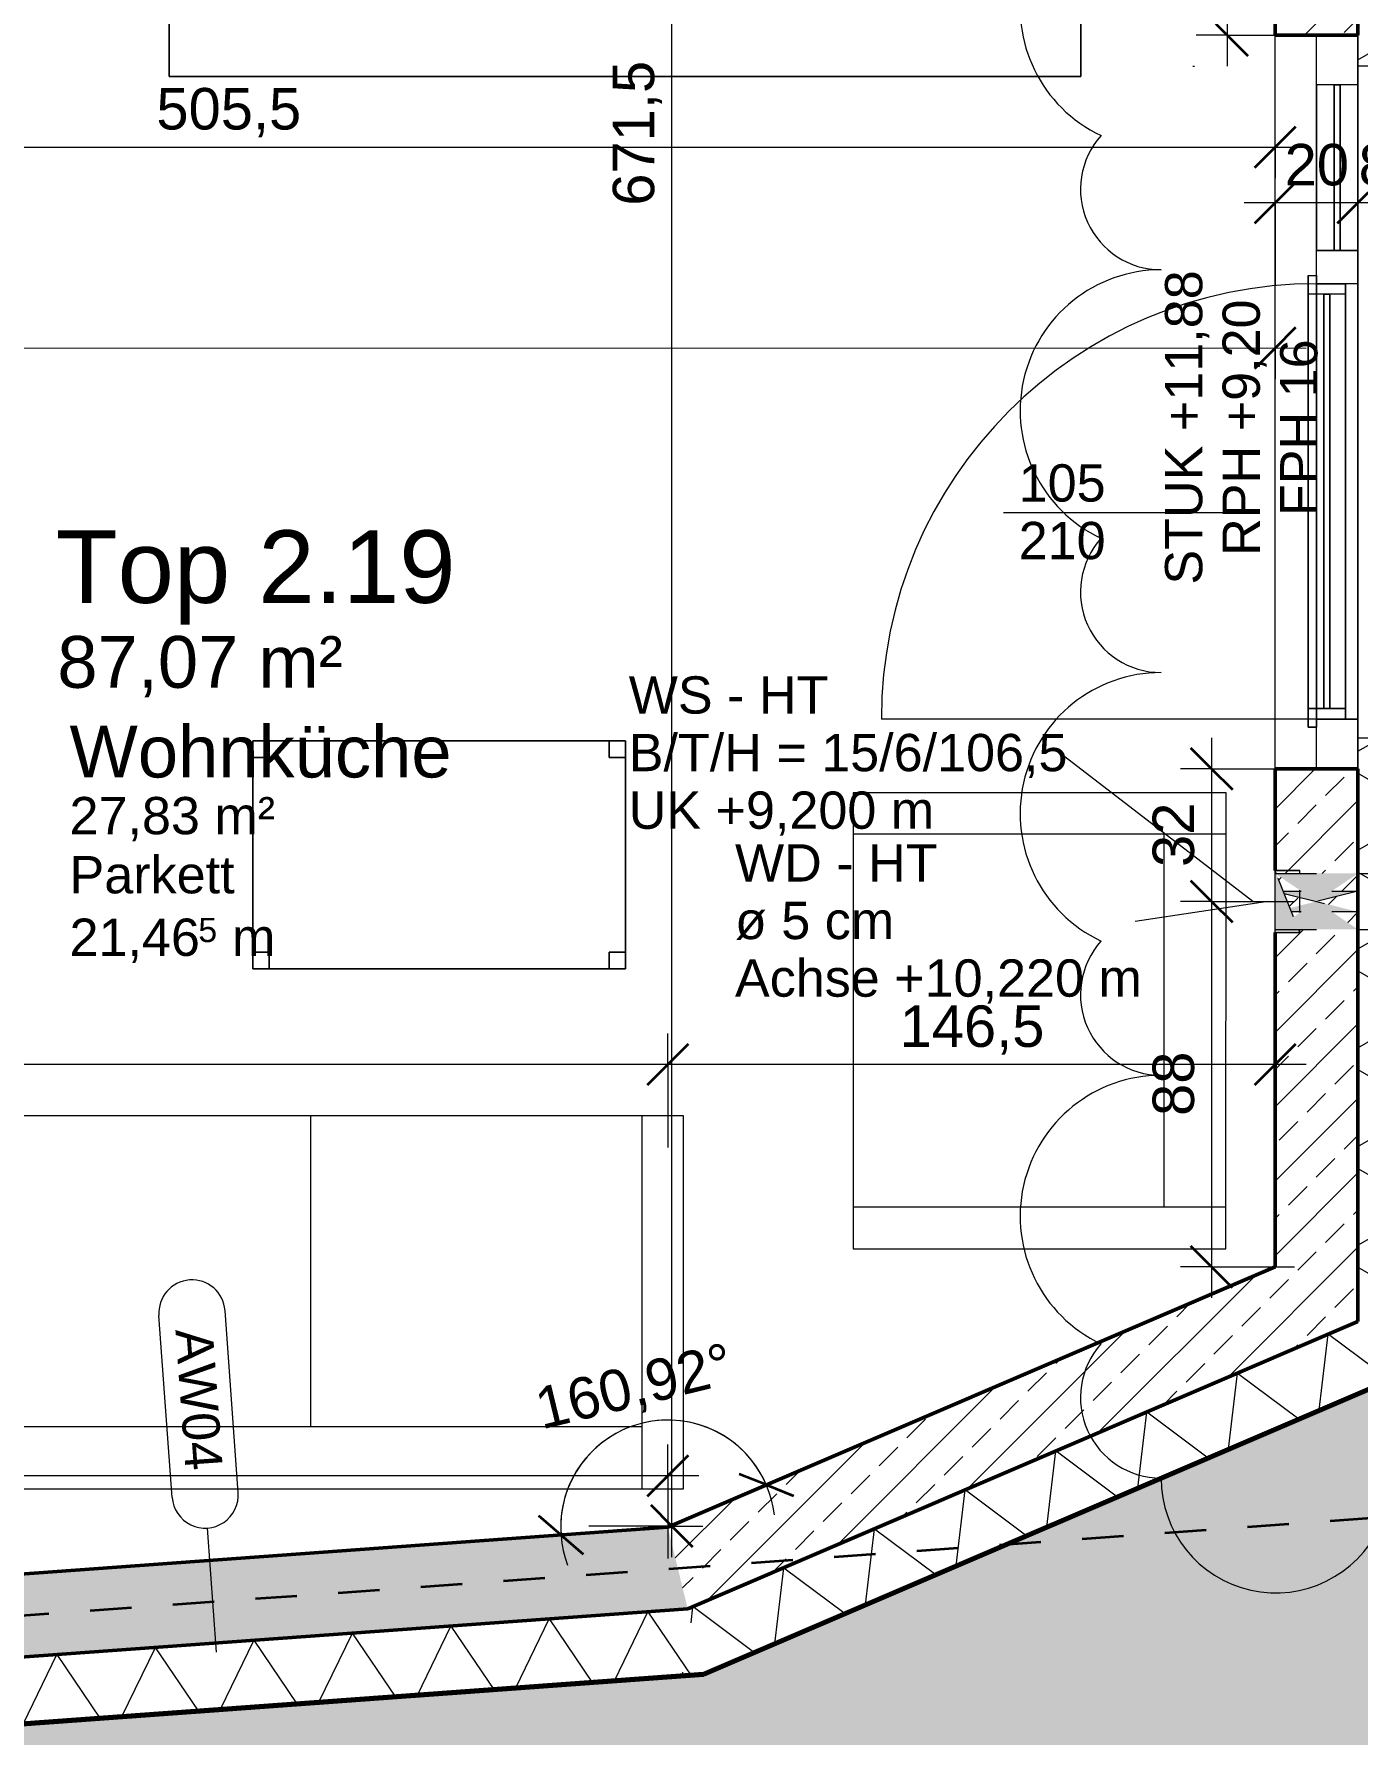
# Model space of a CAD drawing. Header units: metres. Extents: x -67.4 to -27.2, y 43.9 to 89.6.
# Drawn here: x -43.214 to -40.019, y 48.428 to 52.531 of the extents above; entities that cross this region are included whole.
import ezdxf

# ---------------------------------------------------------------- set-up
doc = ezdxf.new("R2010")
doc.units = ezdxf.units.M
doc.linetypes.add('Strich Punkt Mittel', pattern=[0.015875, 0.00635, -0.004763, 0, -0.004763])
doc.linetypes.add('Verdeckt', pattern=[0.003, 0.002, -0.001])
for name, color, linetype, lineweight in [('A-DETL-GENF_', 92, 'Continuous', 13), ('A-GLAZ-IDEN_', 152, 'Continuous', 9), ('A_2D', 7, 'Continuous', 13), ('A_Bemassung-50_', 4, 'Continuous', 9), ('A_Bemassung_', 4, 'Continuous', 9), ('A_Beschriftung_', 7, 'Continuous', 9), ('A_Decken', 8, 'Continuous', 13), ('A_Durchbruch', 7, 'Verdeckt', 5), ('A_Grundstuecksgrenze', 5, 'Continuous', 70), ('A_Moebel', 6, 'Continuous', 13), ('A_Raeume_', 7, 'Continuous', 5), ('A_Raeume_Beschriftung_', 7, 'Continuous', 9), ('A_Raster_', 1, 'Continuous', 9), ('A_Waende', 7, 'Continuous', 13), ('G-ANNO-REVC_', 71, 'Continuous', 9), ('M-EQPM', 50, 'Continuous', 5)]:
    doc.layers.add(name, color=color, linetype=linetype, lineweight=lineweight)
doc.styles.add('Arial_1', font='arial.ttf', dxfattribs={"height": 0.175})
doc.styles.add('Arial_2', font='arial.ttf', dxfattribs={"height": 0.09})
doc.styles.add('Arial_3', font='arial.ttf', dxfattribs={"height": 0.05849})
doc.styles.add('Arial_4', font='arial.ttf', dxfattribs={"height": 0.125})
doc.styles.add('Arial_5', font='arial.ttf', dxfattribs={"height": 0.1})
doc.dimstyles.new('WGA-Bemaßung_2', dxfattribs={"dimscale": 0.3048, "dimtxt": 0.102026, "dimasz": 0.328084, "dimexe": 0.246063, "dimexo": 0.246063, "dimgap": 0.04101, "dimtad": 1, "dimdec": 1, "dimlfac": 100, "dimrnd": 0.1, "dimdsep": 46, "dimtxsty": 'Arial_5', "dimblk1": 'OBLIQUE', "dimblk2": 'OBLIQUE', "dimsah": 1, "dimcen": 0.09, "dimdle": 0.246063, "dimazin": 2, "dimtfac": 1, "dimtdec": 4, "dimtix": 1, "dimtmove": 0, "dimatfit": 3, "dimfxl": 1, "dimtvp": 1, "dimtolj": 1, "dimtzin": 0, "dimarcsym": 2})
doc.dimstyles.new('WGA-Bemaßung_5', dxfattribs={"dimscale": 0.3048, "dimtxt": 0.102026, "dimasz": 0.328084, "dimexe": 0.246063, "dimexo": 0.0625, "dimgap": 0.04101, "dimtad": 1, "dimdec": 1, "dimlfac": 100, "dimrnd": 0.5, "dimdsep": 46, "dimtxsty": 'Arial_5', "dimblk1": 'OBLIQUE', "dimblk2": 'OBLIQUE', "dimsah": 1, "dimcen": 0.09, "dimdle": 0.246063, "dimazin": 2, "dimtfac": 1, "dimtdec": 4, "dimtix": 1, "dimtmove": 0, "dimatfit": 3, "dimfxl": 0.656168, "dimfxlon": 1, "dimtvp": 1, "dimtolj": 1, "dimtzin": 0, "dimarcsym": 2})
pattern_1 = [(45, (0, 0), (-0.08980256, 0.08980256), []), (45, (0.0898, 0), (-0.08980256, 0.08980256), [0.0635, -0.03175])]

# ---------------------------------------------------------------- blocks, each defined once
blk = doc.blocks.new('Moeb_Sofa - Sofa 180x90-1543569-263_PP_03DG_BT2')
at = {"layer": 'A_Moebel', "color": 8}
for p, q in [((0.9, 0.45), (-0.9, 0.45)), ((-0.9, 0.45), (-0.9, -0.45)), ((-0.8, 0.45), (-0.8, -0.45)), ((0.8, 0.45), (0.8, -0.45)), ((0.9, -0.45), (0.9, 0.45)), ((-0.8, 0.3), (0.8, 0.3)), ((0, 0.3), (0, -0.45)), ((-0.9, -0.45), (0.9, -0.45))]:
    blk.add_line(p, q, dxfattribs=at)
blk = doc.blocks.new('Moeb_Tisch - 900x550-V9-263_PP_03DG_BT2')
at = {"layer": 'A_Moebel', "color": 8}
for p, q in [((-0.6241, -0.8106), (-0.6241, 0.0894)), ((-0.6241, 0.0894), (-0.0741, 0.0894)), ((-0.5841, 0.0894), (-0.6241, 0.0894)), ((-0.6241, 0.0894), (-0.6241, 0.0494)), ((-0.6241, 0.0494), (-0.6241, 0.0894)), ((-0.6241, 0.0894), (-0.5841, 0.0894)), ((-0.0741, 0.0894), (-0.6241, 0.0894)), ((-0.6241, 0.0894), (-0.6241, -0.8106)), ((-0.6241, -0.8106), (-0.6241, 0.0894)), ((-0.6241, 0.0894), (-0.0741, 0.0894)), ((-0.5841, 0.0494), (-0.5841, 0.0894)), ((-0.5841, 0.0894), (-0.5841, 0.0494)), ((-0.0741, 0.0894), (-0.1141, 0.0894)), ((-0.1141, 0.0894), (-0.1141, 0.0494)), ((-0.1141, 0.0494), (-0.1141, 0.0894)), ((-0.1141, 0.0894), (-0.0741, 0.0894)), ((-0.0741, 0.0894), (-0.0741, -0.8106)), ((-0.0741, 0.0494), (-0.0741, 0.0894)), ((-0.0741, 0.0894), (-0.0741, 0.0494)), ((-0.0741, -0.8106), (-0.0741, 0.0894)), ((-0.0741, 0.0894), (-0.0741, -0.8106)), ((-0.6241, 0.0494), (-0.5841, 0.0494)), ((-0.5841, 0.0494), (-0.6241, 0.0494)), ((-0.1141, 0.0494), (-0.0741, 0.0494)), ((-0.0741, 0.0494), (-0.1141, 0.0494)), ((-0.6241, -0.7706), (-0.6241, -0.8106)), ((-0.5841, -0.7706), (-0.6241, -0.7706)), ((-0.6241, -0.7706), (-0.5841, -0.7706)), ((-0.6241, -0.8106), (-0.6241, -0.7706)), ((-0.5841, -0.8106), (-0.5841, -0.7706)), ((-0.5841, -0.7706), (-0.5841, -0.8106)), ((-0.0741, -0.7706), (-0.1141, -0.7706)), ((-0.1141, -0.7706), (-0.1141, -0.8106)), ((-0.1141, -0.8106), (-0.1141, -0.7706)), ((-0.1141, -0.7706), (-0.0741, -0.7706)), ((-0.0741, -0.8106), (-0.0741, -0.7706)), ((-0.0741, -0.7706), (-0.0741, -0.8106)), ((-0.0741, -0.8106), (-0.6241, -0.8106)), ((-0.6241, -0.8106), (-0.5841, -0.8106)), ((-0.5841, -0.8106), (-0.6241, -0.8106)), ((-0.6241, -0.8106), (-0.0741, -0.8106)), ((-0.0741, -0.8106), (-0.6241, -0.8106)), ((-0.1141, -0.8106), (-0.0741, -0.8106)), ((-0.0741, -0.8106), (-0.1141, -0.8106))]:
    blk.add_line(p, q, dxfattribs=at)
blk = doc.blocks.new('Moeb_Schrank - Sideboard_50cm-4305166-263_PP_03DG_BT2')
at = {"layer": 'A_Moebel', "color": 8}
for p, q in [((2.2, 0.6), (0, 0.6)), ((0, 0.6), (0, 0.04)), ((0, 0.04), (0, 0.6)), ((0, 0.6), (2.2, 0.6)), ((2.2, 0.04), (2.2, 0.6)), ((2.2, 0.6), (2.2, 0.04))]:
    blk.add_line(p, q, dxfattribs=at)
blk = doc.blocks.new('Moeb_Sofa - Sessel 110x90-1541597-263_PP_03DG_BT2')
at = {"layer": 'A_Moebel', "color": 8}
for p, q in [((0.55, 0.45), (-0.55, 0.45)), ((-0.55, 0.45), (-0.55, -0.45)), ((-0.45, 0.45), (-0.45, -0.45)), ((0.45, 0.45), (0.45, -0.45)), ((0.55, -0.45), (0.55, 0.45)), ((-0.45, 0.3), (0.45, 0.3)), ((-0.55, -0.45), (0.55, -0.45))]:
    blk.add_line(p, q, dxfattribs=at)
blk = doc.blocks.new('HLS_Rigol - 20x8cm-V64-263_PP_03DG_BT2')
at = {"layer": 'M-EQPM'}
h = blk.add_hatch(dxfattribs=at)
h.set_pattern_fill('FP_100', color=256, style=0, pattern_type=2)
h.set_pattern_definition([(270, (0, 0.6096), (0.04, 0), [])])
h.paths.add_polyline_path([(0, -0.095), (1.62, -0.095), (1.62, -0.06), (0, -0.06), (0, -0.0801)])
for p, q in [((0, 0.1), (1.62, 0.1)), ((0, 0.1), (1.62, 0.1)), ((0, -0.095), (0, -0.06)), ((1.62, -0.06), (1.62, -0.095)), ((0, -0.095), (1.62, -0.095)), ((0, -0.097), (0, -0.095)), ((0, -0.1), (0, -0.097)), ((0, -0.097), (1.62, -0.097)), ((0, -0.1), (1.62, -0.1)), ((0, -0.1), (1.62, -0.1)), ((1.62, -0.095), (1.62, -0.097)), ((1.62, -0.097), (1.62, -0.1))]:
    blk.add_line(p, q, dxfattribs=at)
blk = doc.blocks.new('Allg_Rollladenkasten - 0130x0270-10446602-263_PP_03DG_BT2')
at = {"layer": 'A_2D'}
for p, q in [((-0.81, -0.0793), (-0.81, -0.0743)), ((-0.81, -0.0743), (-0.805, -0.0743)), ((-0.81, -0.2043), (-0.81, -0.0793)), ((-0.805, -0.0743), (0.805, -0.0743)), ((0.805, -0.0743), (0.81, -0.0743)), ((0.81, -0.0743), (0.81, -0.2043)), ((-0.81, -0.2043), (0.805, -0.2043)), ((-0.81, -0.2043), (0.81, -0.2043)), ((-0.81, -0.2043), (-0.81, -0.2343)), ((0.805, -0.2043), (0.81, -0.2043)), ((0.81, -0.2343), (0.81, -0.2043)), ((0.81, -0.2343), (-0.81, -0.2343)), ((-0.81, -0.633), (-0.81, -0.629))]:
    blk.add_line(p, q, dxfattribs=at)
at = {"layer": 'A_Durchbruch'}
for p, q in [((-0.81, -0.0743), (-0.81, -0.2343)), ((0.81, -0.0743), (-0.81, -0.0743)), ((-0.805, -0.0793), (-0.805, -0.1993)), ((0.805, -0.0793), (-0.805, -0.0793)), ((0.805, -0.1993), (0.805, -0.0793)), ((0.81, -0.2343), (0.81, -0.0743)), ((-0.805, -0.1993), (0.805, -0.1993)), ((-0.81, -0.2343), (0.81, -0.2343)), ((-0.81, -0.2343), (0.81, -0.2343))]:
    blk.add_line(p, q, dxfattribs=at)
blk = doc.blocks.new('Allg_Nachströmöffnung1 - DN 135-V100-263_PP_03DG_BT2')
at = {"layer": 'A-DETL-GENF_', "linetype": 'Verdeckt', "lineweight": 5}
for points in [[(0.0575, -0.1), (0.125, 0), (0.0575, 0.0999), (0.0575, -0.088)], [(0.125, 0), (0.1925, -0.1), (0.1924, 0.0999), (0.1361, 0.0164)]]:
    blk.add_hatch(color=256, dxfattribs=at).paths.add_polyline_path(points)
at = {"layer": 'A_Durchbruch'}
for p, q in [((0.0575, 0.1), (0.0575, -0.26)), ((0.1925, 0.1), (0.1925, -0.26))]:
    blk.add_line(p, q, dxfattribs=at)
blk = doc.blocks.new('Allg_WD_rund - HKLS-11589836-263_PP_03DG_BT2')
at = {"layer": 'A-DETL-GENF_'}
h = blk.add_hatch(color=256, dxfattribs=at)
h.paths.add_polyline_path([(-0.035, 0), (-0.06, 0.1), (-0.06, 0.037)])
h.paths.add_polyline_path([(-0.035, 0), (-0.06, -0.037), (-0.06, -0.08), (-0.0544, -0.0778), (-0.0391, -0.0164)])
h = blk.add_hatch(color=256, dxfattribs=at)
h.paths.add_polyline_path([(-0.035, 0), (-0.0191, -0.0636), (-0.01, -0.06), (-0.01, -0.037), (-0.0239, -0.0164)])
h.paths.add_polyline_path([(-0.01, 0.1), (-0.035, 0), (-0.01, 0.037), (-0.01, 0.088)])
at = {"layer": 'A_Durchbruch'}
for p, q in [((-0.06, 0.1), (-0.0191, -0.0636)), ((-0.06, 0.037), (-0.06, 0.1)), ((-0.0544, -0.0778), (-0.01, 0.1)), ((-0.01, 0.1), (-0.01, 0.037)), ((-0.06, -0.08), (-0.06, -0.037)), ((-0.01, -0.037), (-0.01, -0.06))]:
    blk.add_line(p, q, dxfattribs=at)
blk = doc.blocks.new('Allg_WS1 - HKLS-11589573-263_PP_03DG_BT2')
at = {"layer": 'A-DETL-GENF_'}
h = blk.add_hatch(color=256, dxfattribs=at)
h.paths.add_polyline_path([(0.125, -0.0165), (0.1325, -0.0135), (0.1325, 0.0435), (0.125, 0.0434)])
h.paths.add_polyline_path([(0.2675, 0.0435), (0.2675, 0.0405), (0.275, 0.0435)])
h.paths.add_polyline_path([(0.1325, 0.0435), (0.1628, -0.0014), (0.2647, 0.0394), (0.2675, 0.0435), (0.1759, 0.0435)])
at = {"layer": 'A_2D'}
for p, q in [((0.125, 0.0435), (0.125, -0.0165)), ((0.275, -0.0165), (0.275, 0.0435)), ((0.125, -0.0165), (0.1325, -0.0165)), ((0.173, -0.0165), (0.227, -0.0165)), ((0.2675, -0.0165), (0.275, -0.0165))]:
    blk.add_line(p, q, dxfattribs=at)
at = {"layer": 'A_Durchbruch'}
for p, q in [((0.125, 0.0435), (0.125, -0.0165)), ((0.2675, 0.0405), (0.275, 0.0435)), ((0.275, 0.0435), (0.275, -0.0165)), ((0.1628, -0.0014), (0.2647, 0.0394)), ((0.125, -0.0165), (0.1325, -0.0135))]:
    blk.add_line(p, q, dxfattribs=at)
blk = doc.blocks.new('Fens_Tuer_2tlg - DK_DF_SL_1770x2520_Terrassentür dicke Aufbau NEU DG-10476055-263_PP_03DG_BT2')
at = {"layer": 'A_2D', "lineweight": 5}
for p, q in [((-0.765, 0), (-0.765, 1.05)), ((-0.885, 0.1), (0.885, 0.1)), ((-0.885, 0.1), (0.885, 0.1)), ((-0.885, 0.1), (0.885, 0.1)), ((-0.885, -0.1), (-0.885, 0.1)), ((-0.885, 0.1), (-0.885, -0.1)), ((0.885, 0.1), (0.885, -0.1)), ((0.885, -0.1), (0.885, 0.1)), ((-0.785, 0.02), (-0.74, 0.02)), ((-0.785, 0), (-0.785, 0.02)), ((-0.785, 0.02), (-0.785, 0)), ((0.305, 0.02), (-0.785, 0.02)), ((-0.74, 0.02), (-0.74, -0.07)), ((-0.74, -0.07), (-0.74, 0.02)), ((-0.74, 0.02), (0.26, 0.02)), ((0.26, 0.02), (0.305, 0.02)), ((0.26, -0.07), (0.26, 0.02)), ((0.26, -0.07), (0.26, 0.02)), ((0.305, 0.02), (0.305, 0)), ((0.305, 0.02), (0.305, 0)), ((-0.885, -0.1), (-0.885, 0)), ((-0.885, 0), (-0.765, 0)), ((-0.885, 0), (0.885, 0)), ((-0.885, -0.1), (-0.885, 0)), ((-0.765, 0), (-0.785, 0)), ((-0.785, 0), (0.305, 0)), ((-0.765, -0.07), (-0.765, 0)), ((-0.765, 0), (-0.765, -0.07)), ((0.285, 0), (-0.765, 0)), ((-0.765, 0), (-0.765, -0.1)), ((0.285, 0), (-0.765, 0)), ((-0.765, -0.1), (-0.765, 0)), ((-0.74, -0.018), (0.26, -0.018)), ((-0.74, -0.032), (-0.74, -0.018)), ((-0.74, -0.018), (-0.74, -0.032)), ((0.26, -0.018), (-0.74, -0.018)), ((0.26, -0.032), (-0.74, -0.032)), ((-0.74, -0.032), (0.26, -0.032)), ((0.26, -0.018), (0.26, -0.032)), ((0.26, -0.032), (0.26, -0.018)), ((0.285, 0), (0.285, -0.07)), ((0.305, 0), (0.285, 0)), ((0.285, 0), (0.285, -0.07)), ((0.285, -0.1), (0.285, 0)), ((0.285, 0), (0.365, 0)), ((0.285, -0.1), (0.285, 0)), ((0.365, 0), (0.365, -0.1)), ((0.765, 0), (0.365, 0)), ((0.365, -0.1), (0.365, 0)), ((0.765, -0.1), (0.765, 0)), ((0.765, 0), (0.885, 0)), ((0.765, -0.1), (0.765, 0)), ((0.885, 0), (0.885, -0.1)), ((0.885, -0.1), (0.885, 0)), ((-0.74, -0.07), (-0.765, -0.07)), ((-0.765, -0.07), (0.285, -0.07)), ((0.26, -0.07), (-0.74, -0.07)), ((0.285, -0.07), (0.26, -0.07)), ((0.365, -0.043), (0.765, -0.043)), ((0.365, -0.057), (0.365, -0.043)), ((0.365, -0.043), (0.365, -0.057)), ((0.765, -0.043), (0.365, -0.043)), ((0.765, -0.057), (0.365, -0.057)), ((0.365, -0.057), (0.765, -0.057)), ((0.765, -0.043), (0.765, -0.057)), ((0.765, -0.057), (0.765, -0.043)), ((-0.885, -0.1), (0.885, -0.1)), ((0.885, -0.1), (-0.885, -0.1)), ((-0.765, -0.1), (-0.885, -0.1)), ((0.885, -0.1), (-0.885, -0.1)), ((-0.765, -0.1), (0.285, -0.1)), ((0.365, -0.1), (0.285, -0.1)), ((0.365, -0.1), (0.765, -0.1)), ((0.885, -0.1), (0.765, -0.1)), ((-0.81, -0.26), (0.81, -0.26))]:
    blk.add_line(p, q, dxfattribs=at)
blk.add_arc((-0.765, 0), 1.05, 360, 90, dxfattribs=at)
blk = doc.blocks.new('Family - ___-3180367-263_PP_03DG_BT2')
at = {"layer": 'A_Grundstuecksgrenze'}
for p, q in [((-31.8179, 64.901), (-19.6942, 60.8437)), ((-19.6942, 60.8437), (-10.3832, 60.9369))]:
    blk.add_line(p, q, dxfattribs=at)
blk = doc.blocks.new('BS_Fens_Tuer - unten-7645928-263_PP_03DG_BT2')
at = {"layer": 'A-GLAZ-IDEN_'}
blk.add_line((0, 0.000124), (0, -0.010513), dxfattribs=at)
blk = doc.blocks.new('DIMBLOCK46-263_PP_03DG_BT2')
at = {"layer": 'A_Bemassung-50_', "lineweight": 35, "transparency": 16777216}
for p, q in [((-41.4463, 49.0308), (-41.512, 49.057)), ((-41.4463, 49.0308), (-41.3807, 49.0046)), ((-41.9422, 48.9102), (-41.9956, 48.9564)), ((-41.9422, 48.9102), (-41.8887, 48.8639))]:
    blk.add_line(p, q, dxfattribs=at)
at = {"layer": 'A_Bemassung-50_', "transparency": 16777216}
for p, q in [((-41.4463, 49.0308), (-41.3774, 49.0604)), ((-41.4463, 49.0308), (-41.5153, 49.0012)), ((-41.4463, 49.0308), (-41.4463, 49.0308)), ((-41.9422, 48.9102), (-42.017, 48.9048)), ((-41.9422, 48.9102), (-41.8674, 48.9156))]:
    blk.add_line(p, q, dxfattribs=at)
for start, end in [(23.2131, 184.1369), (6.6034, 200.7466)]:
    blk.add_arc((-41.6841, 48.9288), 0.2587, start, end, dxfattribs=at)
at = {"layer": 'A_Bemassung-50_', "color": 0, "transparency": 16777216, "insert": (-42.0123, 49.2617), "char_height": 0.1, "width": 0.576368, "attachment_point": 1, "rotation": 13.675, "line_spacing_factor": 0.941778, "style": 'Arial_5'}
blk.add_mtext('160,92°', dxfattribs=at)
blk = doc.blocks.new('_Oblique')
at = {"color": 0, "linetype": 'ByBlock', "lineweight": -2}
blk.add_line((-0.5, -0.5), (0.5, 0.5), dxfattribs=at)
blk = doc.blocks.new('DIMBLOCK373-263_PP_03DG_BT2')
at = {"layer": 'A_Bemassung-50_', "transparency": 16777216}
for p, q in [((-45.2713, 52.2584), (-45.2713, 52.4584)), ((-40.2187, 52.2582), (-40.2187, 52.4582)), ((-45.2713, 52.2584), (-40.1437, 52.2582)), ((-45.2713, 52.2584), (-45.2713, 52.1834)), ((-40.2187, 52.2582), (-40.2187, 52.1832))]:
    blk.add_line(p, q, dxfattribs=at)
at = {"layer": 'A_Bemassung-50_', "lineweight": 35, "transparency": 16777216}
for p, q in [((-45.2713, 52.2584), (-45.2213, 52.3084)), ((-40.2187, 52.2582), (-40.1687, 52.3082)), ((-45.2713, 52.2584), (-45.3213, 52.2084)), ((-40.2187, 52.2582), (-40.2687, 52.2082))]:
    blk.add_line(p, q, dxfattribs=at)
at = {"layer": 'A_Bemassung-50_', "color": 0, "transparency": 16777216, "insert": (-42.9185, 52.4006), "char_height": 0.1, "width": 0.416266, "attachment_point": 1, "rotation": 359.9983, "line_spacing_factor": 0.941778, "style": 'Arial_5'}
blk.add_mtext('505,5', dxfattribs=at)
blk = doc.blocks.new('DIMBLOCK379-263_PP_03DG_BT2')
at = {"layer": 'A_Bemassung-50_', "transparency": 16777216}
for p, q in [((-40.2188, 51.7735), (-40.2187, 51.9735)), ((-46.944, 51.7737), (-46.944, 51.8487)), ((-46.944, 51.7737), (-40.1438, 51.7735)), ((-46.944, 51.7737), (-46.944, 51.5737)), ((-40.2188, 51.7735), (-40.2188, 51.6985))]:
    blk.add_line(p, q, dxfattribs=at)
at = {"layer": 'A_Bemassung-50_', "lineweight": 35, "transparency": 16777216}
for p, q in [((-46.944, 51.7737), (-46.894, 51.8237)), ((-40.2188, 51.7735), (-40.1688, 51.8235)), ((-46.944, 51.7737), (-46.994, 51.7237)), ((-40.2188, 51.7735), (-40.2688, 51.7235))]:
    blk.add_line(p, q, dxfattribs=at)
at = {"layer": 'A_Bemassung-50_', "color": 0, "transparency": 16777216, "insert": (-43.7548, 51.9159), "char_height": 0.1, "width": 0.416266, "attachment_point": 1, "rotation": 359.9983, "line_spacing_factor": 0.941778, "style": 'Arial_5'}
blk.add_mtext('672,5', dxfattribs=at)
blk = doc.blocks.new('BS_Wand_Lollipop - rechts_oben-2026913-263_PP_03DG_BT2')
at = {"layer": 'A_Beschriftung_'}
for p, q in [((0.0046, 0.0016), (0.0134, 0.0016)), ((-0.003, 0), (0.003, 0)), ((0.0046, -0.0016), (0.0134, -0.0016))]:
    blk.add_line(p, q, dxfattribs=at)
for centre, start, end in [((0.0046, 0), 90, 270), ((0.0134, 0), 270, 90)]:
    blk.add_arc(centre, 0.0016, start, end, dxfattribs=at)
blk = doc.blocks.new('DIMBLOCK473-263_PP_03DG_BT2')
at = {"layer": 'A_Bemassung-50_', "lineweight": 35, "transparency": 16777216}
for p, q in [((-41.6746, 55.6486), (-41.7246, 55.6986)), ((-41.6746, 55.6486), (-41.6246, 55.5986)), ((-41.6748, 48.9318), (-41.7248, 48.9818)), ((-41.6748, 48.9318), (-41.6248, 48.8818))]:
    blk.add_line(p, q, dxfattribs=at)
at = {"layer": 'A_Bemassung-50_', "transparency": 16777216}
for p, q in [((-41.6746, 55.6486), (-41.7496, 55.6486)), ((-41.6748, 48.8568), (-41.6746, 55.6486)), ((-41.6746, 55.6486), (-41.4746, 55.6486)), ((-41.6748, 48.9318), (-41.8748, 48.9318)), ((-41.6748, 48.9318), (-41.5998, 48.9318))]:
    blk.add_line(p, q, dxfattribs=at)
at = {"layer": 'A_Bemassung-50_', "color": 0, "transparency": 16777216, "insert": (-41.8171, 52.1167), "char_height": 0.1, "width": 0.416266, "attachment_point": 1, "rotation": 90, "line_spacing_factor": 0.941778, "style": 'Arial_5'}
blk.add_mtext('671,5', dxfattribs=at)
blk = doc.blocks.new('DIMBLOCK482-263_PP_03DG_BT2')
at = {"layer": 'A_Bemassung-50_', "transparency": 16777216}
for p, q in [((-41.6841, 50.0453), (-41.6841, 50.1203)), ((-40.2188, 50.0452), (-40.2188, 50.1202)), ((-40.1438, 50.0452), (-41.6841, 50.0453)), ((-41.6841, 50.0453), (-41.6841, 49.8453)), ((-40.2188, 50.0452), (-40.2188, 49.8452))]:
    blk.add_line(p, q, dxfattribs=at)
at = {"layer": 'A_Bemassung-50_', "lineweight": 35, "transparency": 16777216}
for p, q in [((-41.6841, 50.0453), (-41.6341, 50.0953)), ((-40.2188, 50.0452), (-40.1688, 50.0952)), ((-41.6841, 50.0453), (-41.7341, 49.9953)), ((-40.2188, 50.0452), (-40.2688, 49.9952))]:
    blk.add_line(p, q, dxfattribs=at)
at = {"layer": 'A_Bemassung-50_', "color": 0, "transparency": 16777216, "insert": (-41.1249, 50.1876), "char_height": 0.1, "width": 0.416266, "attachment_point": 1, "rotation": 359.9983, "line_spacing_factor": 0.941778, "style": 'Arial_5'}
blk.add_mtext('146,5', dxfattribs=at)
blk = doc.blocks.new('DIMBLOCK483-263_PP_03DG_BT2')
at = {"layer": 'A_Bemassung-50_', "transparency": 16777216}
for p, q in [((-46.9441, 50.0454), (-46.944, 50.1204)), ((-41.6841, 50.0453), (-41.6841, 50.1203)), ((-41.6841, 50.0453), (-46.9441, 50.0454)), ((-46.9441, 50.0454), (-46.9441, 49.8454)), ((-41.6841, 50.0453), (-41.6841, 49.8453))]:
    blk.add_line(p, q, dxfattribs=at)
at = {"layer": 'A_Bemassung-50_', "lineweight": 35, "transparency": 16777216}
for p, q in [((-46.9441, 50.0454), (-46.894, 50.0954)), ((-41.6841, 50.0453), (-41.6341, 50.0953)), ((-46.9441, 50.0454), (-46.9941, 49.9954)), ((-41.6841, 50.0453), (-41.7341, 49.9953))]:
    blk.add_line(p, q, dxfattribs=at)
at = {"layer": 'A_Bemassung-50_', "color": 0, "transparency": 16777216, "insert": (-44.4294, 50.1877), "char_height": 0.1, "width": 0.276883, "attachment_point": 1, "rotation": 359.9983, "line_spacing_factor": 0.941778, "style": 'Arial_5'}
blk.add_mtext('526', dxfattribs=at)
blk = doc.blocks.new('DIMBLOCK490-263_PP_03DG_BT2')
at = {"layer": 'A_Bemassung-50_', "transparency": 16777216}
for p, q in [((-47.0391, 49.0533), (-47.0391, 49.1283)), ((-41.6841, 49.0531), (-41.6841, 49.1281)), ((-41.6091, 49.0531), (-47.0391, 49.0533)), ((-47.0391, 49.0533), (-47.0391, 48.8533)), ((-41.6841, 49.0531), (-41.6841, 48.8531))]:
    blk.add_line(p, q, dxfattribs=at)
at = {"layer": 'A_Bemassung-50_', "lineweight": 35, "transparency": 16777216}
for p, q in [((-47.0391, 49.0533), (-46.9891, 49.1033)), ((-41.6841, 49.0531), (-41.6341, 49.1031)), ((-47.0391, 49.0533), (-47.0891, 49.0033)), ((-41.6841, 49.0531), (-41.7341, 49.0031))]:
    blk.add_line(p, q, dxfattribs=at)
at = {"layer": 'A_Bemassung-50_', "color": 0, "transparency": 16777216, "insert": (-44.535, 49.1955), "char_height": 0.1, "width": 0.416266, "attachment_point": 1, "rotation": 359.9983, "line_spacing_factor": 0.941778, "style": 'Arial_5'}
blk.add_mtext('535,5', dxfattribs=at)
blk = doc.blocks.new('DIMBLOCK499-263_PP_03DG_BT2')
at = {"layer": 'A_Bemassung-50_', "lineweight": 35, "transparency": 16777216}
for p, q in [((-40.3719, 50.7585), (-40.4219, 50.8085)), ((-40.3719, 50.7585), (-40.3219, 50.7085)), ((-40.3719, 50.4385), (-40.4219, 50.4885)), ((-40.3719, 50.4385), (-40.3219, 50.3885))]:
    blk.add_line(p, q, dxfattribs=at)
at = {"layer": 'A_Bemassung-50_', "transparency": 16777216}
for p, q in [((-40.3719, 50.8335), (-40.3719, 50.4385)), ((-40.3719, 50.7585), (-40.4469, 50.7585)), ((-40.3719, 50.7585), (-40.1719, 50.7585)), ((-40.3719, 50.4385), (-40.4469, 50.4385)), ((-40.3719, 50.4385), (-40.1719, 50.4385))]:
    blk.add_line(p, q, dxfattribs=at)
at = {"layer": 'A_Bemassung-50_', "color": 0, "transparency": 16777216, "insert": (-40.5143, 50.5216), "char_height": 0.1, "width": 0.184588, "attachment_point": 1, "rotation": 90, "line_spacing_factor": 0.941778, "style": 'Arial_5'}
blk.add_mtext('32', dxfattribs=at)
blk = doc.blocks.new('DIMBLOCK500-263_PP_03DG_BT2')
at = {"layer": 'A_Bemassung-50_', "lineweight": 35, "transparency": 16777216}
for p, q in [((-40.3719, 50.4385), (-40.4219, 50.4885)), ((-40.3719, 50.4385), (-40.3219, 50.3885)), ((-40.372, 49.5573), (-40.422, 49.6073)), ((-40.372, 49.5573), (-40.322, 49.5073))]:
    blk.add_line(p, q, dxfattribs=at)
at = {"layer": 'A_Bemassung-50_', "transparency": 16777216}
for p, q in [((-40.3719, 50.4385), (-40.4469, 50.4385)), ((-40.3719, 50.4385), (-40.372, 49.4823)), ((-40.3719, 50.4385), (-40.1719, 50.4385)), ((-40.372, 49.5573), (-40.447, 49.5573)), ((-40.372, 49.5573), (-40.172, 49.5572))]:
    blk.add_line(p, q, dxfattribs=at)
at = {"layer": 'A_Bemassung-50_', "color": 0, "transparency": 16777216, "insert": (-40.5143, 49.921), "char_height": 0.1, "width": 0.184588, "attachment_point": 1, "rotation": 90, "line_spacing_factor": 0.941778, "style": 'Arial_5'}
blk.add_mtext('88', dxfattribs=at)
blk = doc.blocks.new('DIMBLOCK502-263_PP_03DG_BT2')
at = {"layer": 'A_Bemassung-50_', "lineweight": 35, "transparency": 16777216}
for p, q in [((-40.3344, 53.2585), (-40.3844, 53.3085)), ((-40.3344, 53.2585), (-40.2844, 53.2085)), ((-40.3344, 52.5285), (-40.3844, 52.5785)), ((-40.3344, 52.5285), (-40.2844, 52.4785))]:
    blk.add_line(p, q, dxfattribs=at)
at = {"layer": 'A_Bemassung-50_', "transparency": 16777216}
for p, q in [((-40.3344, 53.2585), (-40.4094, 53.2585)), ((-40.3344, 53.2585), (-40.3344, 52.4535)), ((-40.3344, 53.2585), (-40.1344, 53.2585)), ((-40.3344, 52.5285), (-40.4094, 52.5285)), ((-40.3344, 52.5285), (-40.1344, 52.5285))]:
    blk.add_line(p, q, dxfattribs=at)
at = {"layer": 'A_Bemassung-50_', "color": 0, "transparency": 16777216, "insert": (-40.4767, 52.8166), "char_height": 0.1, "width": 0.184588, "attachment_point": 1, "rotation": 90, "line_spacing_factor": 0.941778, "style": 'Arial_5'}
blk.add_mtext('73', dxfattribs=at)
blk = doc.blocks.new('DIMBLOCK547-263_PP_03DG_BT2')
at = {"layer": 'A_Bemassung-50_', "transparency": 16777216}
for p, q in [((-40.0187, 52.1235), (-40.0187, 52.1985)), ((-39.9387, 52.1235), (-39.9387, 52.1985)), ((-40.0187, 52.1235), (-40.0188, 51.9235)), ((-39.9387, 52.1235), (-40.0187, 52.1235)), ((-39.9387, 52.1235), (-39.9388, 51.9235))]:
    blk.add_line(p, q, dxfattribs=at)
at = {"layer": 'A_Bemassung-50_', "lineweight": 35, "transparency": 16777216}
for p, q in [((-40.0187, 52.1235), (-39.9687, 52.1735)), ((-39.9387, 52.1235), (-39.8887, 52.1735)), ((-40.0187, 52.1235), (-40.0687, 52.0735)), ((-39.9387, 52.1235), (-39.9887, 52.0735))]:
    blk.add_line(p, q, dxfattribs=at)
at = {"layer": 'A_Bemassung-50_', "color": 0, "transparency": 16777216, "insert": (-40.0172, 52.2658), "char_height": 0.1, "width": 0.092294, "attachment_point": 1, "rotation": 359.9983, "line_spacing_factor": 0.941778, "style": 'Arial_5'}
blk.add_mtext('8', dxfattribs=at)
blk = doc.blocks.new('DIMBLOCK548-263_PP_03DG_BT2')
at = {"layer": 'A_Bemassung-50_', "transparency": 16777216}
for p, q in [((-40.2187, 52.1235), (-40.2187, 52.1985)), ((-40.0187, 52.1235), (-40.0187, 52.1985)), ((-40.0187, 52.1235), (-40.2937, 52.1235)), ((-40.2187, 52.1235), (-40.2188, 51.9235)), ((-40.0187, 52.1235), (-40.0188, 51.9235))]:
    blk.add_line(p, q, dxfattribs=at)
at = {"layer": 'A_Bemassung-50_', "lineweight": 35, "transparency": 16777216}
for p, q in [((-40.2187, 52.1235), (-40.1687, 52.1735)), ((-40.0187, 52.1235), (-39.9687, 52.1735)), ((-40.2187, 52.1235), (-40.2687, 52.0735)), ((-40.0187, 52.1235), (-40.0687, 52.0735))]:
    blk.add_line(p, q, dxfattribs=at)
at = {"layer": 'A_Bemassung-50_', "color": 0, "transparency": 16777216, "insert": (-40.1957, 52.2658), "char_height": 0.1, "width": 0.184588, "attachment_point": 1, "rotation": 359.9983, "line_spacing_factor": 0.941778, "style": 'Arial_5'}
blk.add_mtext('20', dxfattribs=at)
blk = doc.blocks.new('Family - ___-11913883-263_PP_03DG_BT2')
at = {"layer": 'G-ANNO-REVC_'}
for centre, radius, start, end in [((-17.1282, 64.1287), 0.34, 67.36, 222.1512), ((-17.2965, 63.7252), 0.1943, 115.5497, 247.36), ((-17.5022, 63.232), 0.34, 67.36, 222.1512), ((-17.6705, 62.8285), 0.1943, 115.5497, 247.36), ((-17.8762, 62.3353), 0.34, 67.36, 222.1512), ((-18.0445, 61.9318), 0.1943, 115.5497, 247.36), ((-18.2502, 61.4386), 0.34, 67.36, 222.1512), ((-18.4185, 61.0351), 0.1943, 115.5497, 247.36), ((-18.2376, 60.7491), 0.277, 157.36, 312.1512)]:
    blk.add_arc(centre, radius, start, end, dxfattribs=at)

msp = doc.modelspace()

# ---------------------------------------------------------------- hatches: boundary and pattern name
at = {"layer": 'A-DETL-GENF_'}
msp.add_hatch(color=253, dxfattribs=at).paths.add_polyline_path([(-54.2379, 44.7333), (-32.3004, 44.7333), (-32.3004, 52.5469), (-33.0402, 52.2443), (-37.2999, 50.4174), (-37.2999, 50.3683), (-37.2979, 50.3636), (-39.839, 49.2738), (-39.8588, 49.3199), (-41.5978, 48.5741), (-54.349, 47.6519), (-54.449, 47.6519), (-54.349, 46.2693)])
at = {"layer": 'A_Waende', "lineweight": 5}
h = msp.add_hatch(dxfattribs=at)
h.set_pattern_fill('FP_2', color=250, style=0, pattern_type=2)
h.set_pattern_definition(pattern_1)
h.paths.add_polyline_path([(-40.2188, 49.5573), (-40.0188, 49.643), (-40.0188, 50.371), (-40.1618, 50.371), (-40.1588, 50.3635), (-40.2188, 50.3635), (-40.2188, 49.5702)])
h.paths.add_polyline_path([(-40.0188, 50.371), (-40.0188, 50.506), (-40.0818, 50.4635), (-40.0188, 50.4635), (-40.1188, 50.4385), (-40.0188, 50.4135), (-40.0818, 50.4135), (-40.0308, 50.3791)])
h.paths.add_polyline_path([(-40.1739, 50.4013), (-40.1558, 50.4135), (-40.1788, 50.4135)])
h.paths.add_polyline_path([(-40.1824, 50.4226), (-40.1188, 50.4385), (-40.1966, 50.458), (-40.1888, 50.4385)])
h.paths.add_polyline_path([(-40.0188, 50.506), (-40.0188, 50.7585), (-40.2188, 50.7585), (-40.2187, 50.5133), (-40.2158, 50.506), (-40.0308, 50.506)])
h.paths.add_polyline_path([(-40.1558, 50.4635), (-40.2147, 50.5033), (-40.1988, 50.4635), (-40.1588, 50.4635)])
h.paths.add_polyline_path([(-40.0187, 52.5285), (-40.0187, 53.191), (-40.2187, 53.191), (-40.2187, 52.5285)])
h.paths.add_polyline_path([(-40.0187, 53.191), (-40.0187, 53.4585), (-40.2187, 53.4585), (-40.2187, 53.1911), (-40.1187, 53.2585), (-40.1071, 53.2507)])
h.paths.add_polyline_path([(-40.1187, 53.2585), (-40.2187, 53.326), (-40.0187, 53.326), (-40.1009, 53.2706)])
h.paths.add_polyline_path([(-40.0187, 55.2285), (-40.0187, 55.2285), (-40.0186, 55.6285), (-40.2186, 55.6285), (-40.2186, 55.2285), (-40.1187, 55.2285)])
h = msp.add_hatch(dxfattribs=at)
h.set_pattern_fill('FP_36', color=250, angle=202.64, style=0, pattern_type=2)
h.set_pattern_definition([(89.998, (-39.85832, 52.56123), (-0.20637, 7e-06), []), (149.998, (-39.85832, 52.56123), (-0.103191, -0.178718), []), (209.998, (-39.85832, 52.56123), (0.103179, -0.178725), [])])
h.paths.add_polyline_path([(-40.0188, 49.4254), (-39.8588, 49.494), (-39.8588, 50.8335), (-40.0188, 50.8335), (-40.0188, 49.4598)])
h.paths.add_polyline_path([(-39.8587, 52.4535), (-39.8588, 53.5335), (-40.0187, 53.5335), (-40.0187, 52.4535), (-39.8588, 52.4535)])
h.paths.add_polyline_path([(-39.9282, 53.5335), (-39.9282, 53.5335), (-39.9196, 53.5335)])
h.paths.add_polyline_path([(-39.9386, 53.5335), (-39.9386, 53.5335), (-39.9282, 53.5335)])
h.paths.add_polyline_path([(-39.9887, 53.5335), (-39.9887, 53.5335), (-39.9386, 53.5335)])
h.paths.add_polyline_path([(-39.8588, 55.1535), (-39.8587, 55.1535), (-39.8588, 55.6285), (-40.0186, 55.6285), (-40.0186, 55.1535), (-39.8637, 55.1535)])
h = msp.add_hatch(dxfattribs=at)
h.set_pattern_fill('FP_2', color=250, style=0, pattern_type=2)
h.set_pattern_definition(pattern_1)
h.paths.add_polyline_path([(-41.6362, 48.7318), (-40.0188, 49.4254), (-40.0188, 49.643), (-41.6841, 48.9288), (-41.6628, 48.8411)])
h = msp.add_hatch(dxfattribs=at)
h.set_pattern_fill('FP_5', color=250, angle=-157.36, style=0, pattern_type=2)
h.set_pattern_definition([(203.213, (-40.74757, 49.11322), (0.081345, -0.189673), []), (263.213, (-40.74757, 49.11322), (0.204934, -0.02439), []), (323.213, (-40.74757, 49.11322), (0.123583, 0.165275), [])])
h.paths.add_polyline_path([(-41.5978, 48.5741), (-39.8588, 49.3199), (-39.8588, 49.494), (-41.6362, 48.7318)])
h = msp.add_hatch(dxfattribs=at)
h.set_pattern_fill('FP_2', color=250, style=0, pattern_type=2)
h.set_pattern_definition(pattern_1)
h.paths.add_polyline_path([(-53.1237, 47.9009), (-41.6362, 48.7318), (-41.6841, 48.9288), (-53.1237, 48.1014), (-53.1237, 47.9307)])
h = msp.add_hatch(dxfattribs=at)
h.set_pattern_fill('FP_4', color=250, angle=-157.36, style=0, pattern_type=2)
h.set_pattern_definition([(184.137, (-47.91212, 48.27793), (0.014888, -0.205832), []), (244.137, (-47.91212, 48.27793), (0.1857, -0.090023), []), (304.137, (-47.91212, 48.27793), (0.1708203, 0.115815), [])])
h.paths.add_polyline_path([(-53.7064, 47.6983), (-41.5978, 48.5741), (-41.6362, 48.7318), (-53.7064, 47.8588), (-53.7064, 47.6996)])

# ---------------------------------------------------------------- linework, layer by layer
at = {"layer": 'A_2D'}
for p, q in [((-33.0402, 52.2443), (-41.5978, 48.5741)), ((-41.5978, 48.5741), (-54.349, 47.6519))]:
    msp.add_line(p, q, dxfattribs=at)
at = {"layer": 'A_2D', "lineweight": 5}
for p, q in [((-41.6841, 48.9318), (-41.744, 48.9274)), ((-41.6478, 48.5741), (-41.6482, 48.5791))]:
    msp.add_line(p, q, dxfattribs=at)
at = {"layer": 'A_Beschriftung_'}
for p, q in [((-40.2721, 50.4385), (-40.7366, 50.7955)), ((-40.2366, 50.4385), (-40.5562, 50.3904))]:
    msp.add_line(p, q, dxfattribs=at)
at = {"layer": 'A_Decken'}
msp.add_line((-40.2188, 50.7585), (-40.2187, 52.5285), dxfattribs=at)
at = {"layer": 'A_Raeume_', "flags": 128}
msp.add_lwpolyline([(-46.9441, 48.5484), (-41.6841, 48.9288), (-40.2188, 49.5573), (-40.2187, 52.9885), (-44.7588, 52.9887), (-44.7588, 52.9888), (-45.265, 52.9888), (-45.265, 52.9887), (-45.4181, 52.9887), (-46.8838, 52.9887), (-46.8838, 52.8238), (-46.944, 52.8238), (-46.944, 51.6768), (-46.944, 51.5238), (-46.9441, 48.9377), (-46.9441, 48.9361), (-46.9441, 48.8886)], close=True, dxfattribs=at)
at = {"layer": 'A_Raster_', "linetype": 'Strich Punkt Mittel', "lineweight": 35}
msp.add_line((-56.2438, 47.7755), (-37.1299, 49.158), dxfattribs=at)
at = {"layer": 'A_Waende', "color": 10, "lineweight": 50}
for p, q in [((-40.2187, 53.4585), (-40.2187, 52.5285)), ((-40.0187, 52.5285), (-40.0187, 53.4585)), ((-40.2187, 52.5285), (-40.0187, 52.5285)), ((-40.0188, 50.7585), (-40.2188, 50.7585)), ((-40.2188, 50.7585), (-40.2188, 50.5135)), ((-40.0188, 50.7585), (-40.0188, 49.4254)), ((-40.2188, 50.3635), (-40.2188, 49.5573)), ((-40.2188, 49.5573), (-41.6841, 48.9288)), ((-41.6362, 48.7318), (-40.0188, 49.4254)), ((-41.6841, 48.9288), (-48.1941, 48.458)), ((-53.1237, 47.9009), (-41.6362, 48.7318))]:
    msp.add_line(p, q, dxfattribs=at)
at = {"layer": 'A_Waende', "color": 250, "lineweight": 5}
for p, q in [((-40.0187, 52.5285), (-40.0187, 52.4535)), ((-40.0188, 50.8335), (-40.0188, 50.7585)), ((-41.5978, 48.5741), (-39.8588, 49.3199)), ((-53.7064, 47.6983), (-41.5978, 48.5741))]:
    msp.add_line(p, q, dxfattribs=at)
at = {"layer": 'A_Waende'}
msp.add_line((-40.0188, 50.8335), (-40.0187, 52.4535), dxfattribs=at)

# ---------------------------------------------------------------- block references
at = {"layer": 'A-GLAZ-IDEN_', "xscale": 49.99999999999998, "yscale": 49.99999999999998, "zscale": 49.99999999999998, "rotation": 269.9982758784653}
msp.add_blockref('BS_Fens_Tuer - unten-7645928-263_PP_03DG_BT2', (-40.3484, 51.3755), dxfattribs=at)
at = {"layer": 'A_2D', "lineweight": 5, "rotation": 89.9982758784651}
msp.add_blockref('Fens_Tuer_2tlg - DK_DF_SL_1770x2520_Terrassentür dicke Aufbau NEU DG-10476055-263_PP_03DG_BT2', (-40.1188, 51.6435), dxfattribs=at)
at = {"layer": 'A_2D'}
for name, p, rotation in [('Allg_WS1 - HKLS-11589573-263_PP_03DG_BT2', (-40.1753, 50.2385), 89.9982758784651), ('Allg_WD_rund - HKLS-11589836-263_PP_03DG_BT2', (-40.1188, 50.4035), 269.998275878465)]:
    msp.add_blockref(name, p, dxfattribs=dict(at, rotation=rotation))
at = {"layer": 'A_Beschriftung_', "xscale": 49.99999999999998, "yscale": 49.99999999999998, "zscale": 49.99999999999998, "rotation": 94.13689452845438}
msp.add_blockref('BS_Wand_Lollipop - rechts_oben-2026913-263_PP_03DG_BT2', (-42.7842, 48.7773), dxfattribs=at)
at = {"layer": 'A_Durchbruch'}
for name, p, rotation in [('Allg_Rollladenkasten - 0130x0270-10446602-263_PP_03DG_BT2', (-39.7844, 51.6435), 269.9982758784648), ('Allg_Nachströmöffnung1 - DN 135-V100-263_PP_03DG_BT2', (-40.1188, 50.3135), 89.9982758784651)]:
    msp.add_blockref(name, p, dxfattribs=dict(at, rotation=rotation))
at = {"layer": 'A_Grundstuecksgrenze', "rotation": 22.64000000000043}
msp.add_blockref('Family - ___-3180367-263_PP_03DG_BT2', (0, 0), dxfattribs=at)
at = {"layer": 'A_Moebel', "color": 8}
for name, p, rotation in [('Moeb_Schrank - Sideboard_50cm-4305166-263_PP_03DG_BT2', (-40.6875, 53.0285), 179.998275878371), ('Moeb_Tisch - 900x550-V9-263_PP_03DG_BT2', (-42.5966, 50.9001), 89.99827587845537), ('Moeb_Sofa - Sessel 110x90-1541597-263_PP_03DG_BT2', (-40.7872, 50.1507), 269.9982758784654), ('Moeb_Sofa - Sofa 180x90-1543569-263_PP_03DG_BT2', (-42.5461, 49.4713), 179.998275878371)]:
    msp.add_blockref(name, p, dxfattribs=dict(at, rotation=rotation))
at = {"layer": 'G-ANNO-REVC_', "rotation": 22.64000000000043}
msp.add_blockref('Family - ___-11913883-263_PP_03DG_BT2', (0, 0), dxfattribs=at)
at = {"layer": 'M-EQPM', "rotation": 89.99827587846501}
msp.add_blockref('HLS_Rigol - 20x8cm-V64-263_PP_03DG_BT2', (-39.9188, 50.8335), dxfattribs=at)

# ---------------------------------------------------------------- texts
at = {"layer": 'A-GLAZ-IDEN_', "char_height": 0.09, "attachment_point": 1, "style": 'Arial_2'}
for s, insert, width, rotation in [('STUK +11,88', (-40.4844, 51.2027), 0.905907, 90), ('RPH +9,20', (-40.3455, 51.2721), 0.737552, 90), ('FPH 16', (-40.2066, 51.368), 0.509072, 90), ('105', (-40.8375, 51.493), 0.252532, 359.9983), ('210', (-40.8375, 51.3541), 0.252532, 359.9983)]:
    msp.add_mtext(s, dxfattribs=dict(at, insert=insert, width=width, rotation=rotation))
at = {"layer": 'A_Beschriftung_', "char_height": 0.09, "attachment_point": 1, "style": 'Arial_2'}
for s, insert, width in [('WS - HT', (-41.7786, 50.9815), 0.581223), ('B/T/H = 15/6/106,5', (-41.7786, 50.8426), 1.258649), ('UK +9,200 m', (-41.7786, 50.7037), 0.877848), ('WD - HT', (-41.5222, 50.5765), 0.58924), ('ø 5 cm', (-41.5222, 50.4376), 0.456962), ('Achse +10,220 m', (-41.5222, 50.2987), 1.166455)]:
    msp.add_mtext(s, dxfattribs=dict(at, insert=insert, width=width))
at = {"layer": 'A_Beschriftung_', "insert": (-42.7829, 49.4115), "char_height": 0.09, "width": 0.420886, "attachment_point": 1, "rotation": 274.1369, "style": 'Arial_2'}
msp.add_mtext('AW04', dxfattribs=at)
at = {"layer": 'A_Raeume_Beschriftung_', "attachment_point": 1}
for s, insert, char_height, width, style in [('Top 2.19', (-43.1615, 51.3336), 0.175, 1.190506, 'Arial_1'), ('87,07 m²', (-43.1576, 51.0788), 0.125, 0.837763, 'Arial_4'), ('Wohnküche', (-43.1281, 50.8625), 0.125, 1.110337, 'Arial_4'), ('27,83 m²', (-43.1281, 50.6905), 0.09, 0.58924, 'Arial_2'), ('Parkett', (-43.1281, 50.548), 0.09, 0.464979, 'Arial_2'), ('21,46', (-43.1281, 50.3971), 0.09, 0.376793, 'Arial_2'), ('5', (-42.8173, 50.3989), 0.0585, 0.056118, 'Arial_3'), (' m', (-42.771, 50.3971), 0.09, 0.164346, 'Arial_2')]:
    msp.add_mtext(s, dxfattribs=dict(at, insert=insert, char_height=char_height, width=width, style=style))

# ---------------------------------------------------------------- dimensions: what is measured, and where the dimension line sits
at = {"layer": 'A_Bemassung_'}
for base, p1, p2, angle, override, picture, middle in [((-41.6746, 55.6486), (-41.8748, 48.9318), (-41.4746, 55.6486), 89.9983, {"dimpost": '<>', "dimfxl": 6.728705}, 'DIMBLOCK473-263_PP_03DG_BT2', (-41.7383, 52.2902)), ((-40.3344, 52.5285), (-40.1344, 53.2585), (-40.1344, 52.5285), 89.9983, {"dimpost": '<>', "dimfxl": 0.73}, 'DIMBLOCK502-263_PP_03DG_BT2', (-40.398, 52.8935)), ((-40.2187, 52.2582), (-45.2713, 52.4584), (-40.2187, 52.4582), 359.9983, {"dimpost": '<>', "dimfxl": 5.052579}, 'DIMBLOCK373-263_PP_03DG_BT2', (-42.745, 52.3219)), ((-40.2187, 52.1235), (-40.0188, 51.9235), (-40.2188, 51.9235), 359.9983, {"dimpost": '<>', "dimfxl": 0.2}, 'DIMBLOCK548-263_PP_03DG_BT2', (-40.1187, 52.1871)), ((-40.0187, 52.1235), (-39.9388, 51.9235), (-40.0188, 51.9235), 359.9983, {"dimpost": '<>', "dimfxl": 0.08}, 'DIMBLOCK547-263_PP_03DG_BT2', (-39.9787, 52.187)), ((-40.2188, 51.7735), (-46.944, 51.5737), (-40.2187, 51.9735), 359.9983, {"dimpost": '<>', "dimfxl": 6.737127}, 'DIMBLOCK379-263_PP_03DG_BT2', (-43.5814, 51.8372)), ((-40.3719, 50.4385), (-40.1719, 50.7585), (-40.1719, 50.4385), 89.9983, {"dimpost": '<>', "dimfxl": 0.32}, 'DIMBLOCK499-263_PP_03DG_BT2', (-40.4355, 50.5985)), ((-40.372, 49.5573), (-40.1719, 50.4385), (-40.172, 49.5572), 89.9983, {"dimpost": '<>', "dimfxl": 0.881286}, 'DIMBLOCK500-263_PP_03DG_BT2', (-40.4355, 49.9979)), ((-46.9441, 50.0454), (-41.6841, 49.8453), (-46.9441, 49.8454), 359.9983, {"dimpost": '<>', "dimfxl": 5.259969}, 'DIMBLOCK483-263_PP_03DG_BT2', (-44.3141, 50.1089)), ((-41.6841, 50.0453), (-40.2188, 49.8452), (-41.6841, 49.8453), 359.9983, {"dimpost": '<>', "dimfxl": 1.465274}, 'DIMBLOCK482-263_PP_03DG_BT2', (-40.9514, 50.1088)), ((-47.0391, 49.0533), (-41.6841, 48.8531), (-47.0391, 48.8533), 359.9983, {"dimpost": '<>', "dimfxl": 5.354969}, 'DIMBLOCK490-263_PP_03DG_BT2', (-44.3616, 49.1168))]:
    dim = msp.add_linear_dim(base=base, p1=p1, p2=p2, angle=angle, dimstyle='WGA-Bemaßung_5', override=override, dxfattribs=at)
    dim.commit()
    dim.dimension.update_dxf_attribs({"geometry": picture, "text_midpoint": middle})
dim = msp.add_angular_dim_3p(base=(-41.6253, 49.1808), center=(-41.6841, 48.9288), p1=(-41.3085, 49.0899), p2=(-42.0918, 48.8993), dimstyle='WGA-Bemaßung_2', override={"dimpost": '<>', "dimfxl": 0.806131}, dxfattribs=at)
dim.commit()
dim.dimension.update_dxf_attribs({"geometry": 'DIMBLOCK46-263_PP_03DG_BT2', "text_midpoint": (-41.7603, 49.242)})

doc.saveas('drawing.dxf')
